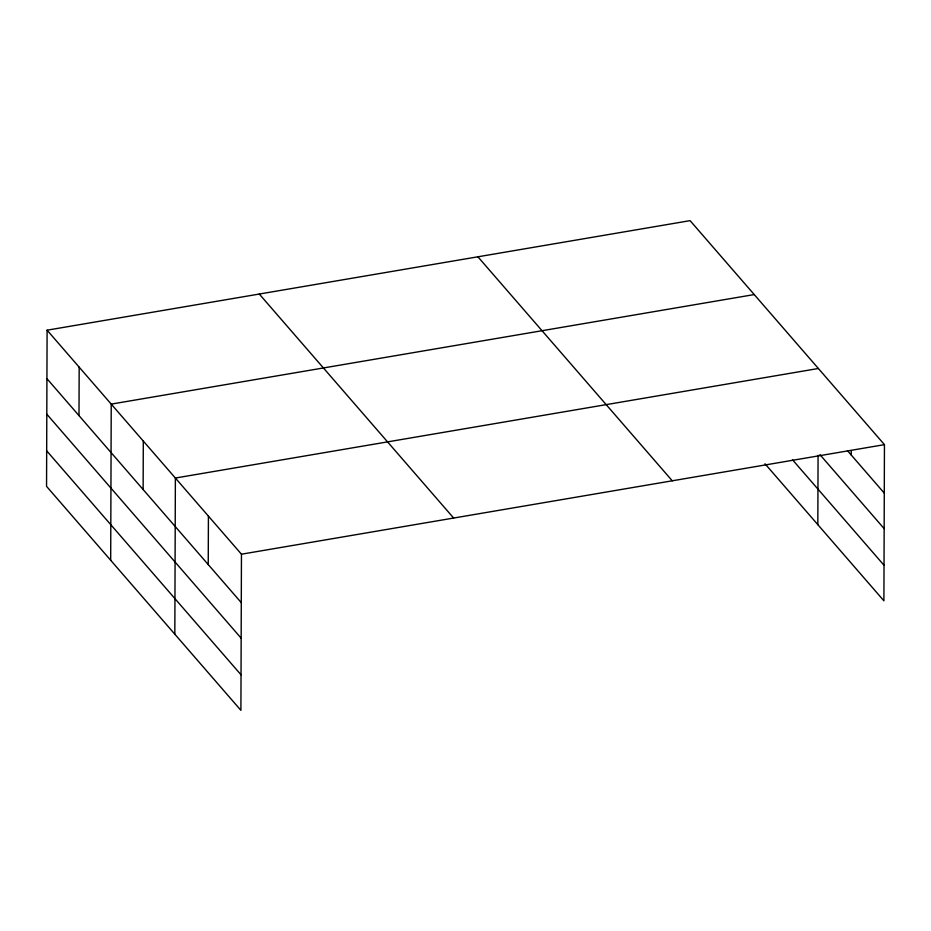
<?xml version="1.0" encoding="UTF-8"?>
<svg xmlns="http://www.w3.org/2000/svg" width="931" height="931" viewBox="0 0 931 931"><rect width="100%" height="100%" fill="white"/><g stroke="black" fill="none" stroke-linecap="round" stroke-linejoin="round"><path stroke-width="1.4" d="M47.097 330.191L46.55 486.354L240.908 710.353L241.455 554.201L47.097 330.191L690.092 220.647L884.45 444.646L883.903 600.809L765.003 463.766M78.995 415.61L79.17 367.151M110.684 560.276L111.231 404.112L754.226 294.568M143.13 489.531L143.304 441.073M174.83 634.197L175.377 478.034L818.372 368.49M208.241 564.582L208.416 516.111M817.825 524.642L818.07 455.306M851.237 455.026L851.26 450.755M241.455 554.201L884.45 444.646M847.466 450.674L884.275 493.116M819.967 454.665L884.159 528.645M792.479 459.751L884.031 565.268M477.906 256.793L672.263 480.803M259.284 294.045L453.641 518.043M46.922 378.649L241.292 602.66M46.806 414.19L241.164 638.201M46.678 450.813L241.036 674.812"/></g></svg>
